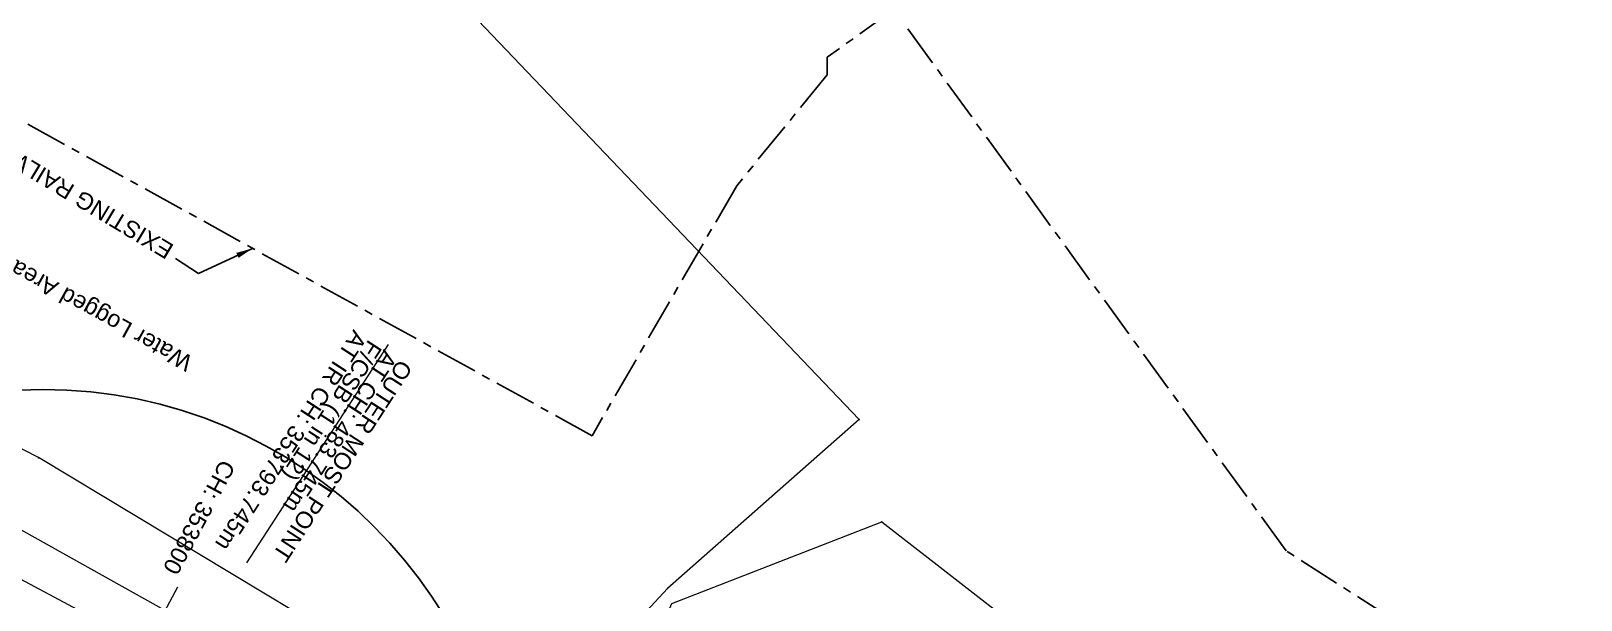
# Model space of a CAD drawing. Header units: metres. Extents: x 593168 to 611286, y 3401475 to 3412398.
# Drawn here: x 599424.8 to 599656.3, y 3408604.9 to 3408689.9 of the extents above; entities that cross this region are included whole.
import ezdxf
from ezdxf.enums import TextEntityAlignment as Align

# ---------------------------------------------------------------- set-up
doc = ezdxf.new("R2010")
doc.units = ezdxf.units.M
doc.header["$MEASUREMENT"] = 0
doc.linetypes.add('CENTER', pattern=[2, 1.25, -0.25, 0.25, -0.25])
for name, color, linetype, lineweight in [("DORAHA STN. SRJ's", 251, 'Continuous', 0), ('Existing IR Chainage', 7, 'Continuous', 0), ('Existing IR Track', 143, 'Continuous', 0), ('Water Logged Area', 5, 'Continuous', 0)]:
    doc.layers.add(name, color=color, linetype=linetype, lineweight=lineweight)
doc.layers.add('Existing Railway Boundary', color=7, linetype='CENTER')
doc.styles.get("Standard").update_dxf_attribs({"font": 'arial_0.ttf'})
doc.styles.add('Style-Arial', font='arial_0.ttf')
doc.dimstyles.new('ISO-25', dxfattribs={"dimtxt": 2.5, "dimasz": 2.5, "dimexe": 1.25, "dimexo": 0.625, "dimtad": 1, "dimtxsty": 'Standard', "dimcen": 2.5, "dimadec": 0, "dimazin": 0, "dimtfac": 1, "dimtmove": 0, "dimatfit": 3, "dimfxl": 1, "dimarcsym": 0})

msp = doc.modelspace()

# ---------------------------------------------------------------- linework, layer by layer
at = {"color": 3}
msp.add_circle((599426.5342, 3408566.3288), 70, dxfattribs=at)
at = {"layer": "DORAHA STN. SRJ's", "lineweight": 13, "flags": 128}
msp.add_lwpolyline([(599478.1216, 3408643.0205), (599456.9502, 3408610.4137)], dxfattribs=at)
at = {"layer": 'Existing IR Chainage', "color": 7, "linetype": 'Continuous', "lineweight": 13, "flags": 128}
msp.add_lwpolyline([(599446.6472, 3408606.7814), (599441.9299, 3408597.964)], dxfattribs=at)
at = {"layer": 'Existing IR Track', "flags": 128}
for points in [[(599656.9633, 3408477.1015), (599639.5278, 3408487.5411), (599621.5529, 3408498.2775), (599604.1675, 3408508.6946), (599586.1057, 3408519.5198), (599568.3773, 3408530.1666), (599552.0719, 3408539.9833), (599546.0093, 3408543.5945), (599533.1528, 3408551.336), (599524.5219, 3408556.5784), (599504.4404, 3408568.6848), (599502.2009, 3408570.0191), (599498.7578, 3408572.0834), (599488.677, 3408577.9954), (599473.5497, 3408586.8669), (599459.7562, 3408594.7344), (599446.396, 3408602.4029), (599433.7316, 3408609.4826), (599421.2026, 3408616.5346)], [(599657.8892, 3408470.9373), (599636.9148, 3408483.4769), (599618.7707, 3408494.3239), (599601.5212, 3408504.632), (599583.8092, 3408515.2386), (599570.1115, 3408523.4322), (599567.1023, 3408525.26), (599564.942, 3408526.541), (599549.4772, 3408535.8165), (599536.1728, 3408543.7746), (599522.0191, 3408552.1205), (599501.8965, 3408564.057), (599485.7512, 3408573.3783), (599470.8212, 3408581.997), (599456.663, 3408589.8676), (599447.44, 3408594.9946), (599443.4762, 3408597.1367), (599430.3481, 3408604.1604), (599418.1278, 3408610.6984)]]:
    msp.add_lwpolyline(points, dxfattribs=at)
at = {"layer": 'Existing Railway Boundary', "ltscale": 5}
msp.add_lwpolyline([(600068.3432, 3408361.2078), (600130.6112, 3408459.8878), (599836.1292, 3408634.1143), (599768.1577, 3408518.5779), (599661.815, 3408580.4349), (599612.2027, 3408612.2329), (599553.6452, 3408693.0476), (599543.655, 3408685.9527), (599543.655, 3408683.2921), (599530.154, 3408666.7376), (599508.5547, 3408629.4251), (598272.8019, 3409311.3517), (598226.2603, 3409339.3887), (598151.2488, 3409384.2728), (597917.699, 3409525.8316), (597735.9935, 3409630.0193)], dxfattribs=at)
at = {"layer": 'Water Logged Area'}
msp.add_polyline3d([(599430.3712, 3408770.0865, 258.5253), (599464.1221, 3408720.2058, 258.8792), (599548.4349, 3408631.8612, 258.4804), (599519.823, 3408606.6294, 257.3197), (599497.8158, 3408582.8559, 258.4134), (599425.888, 3408626.166, 257.6396), (599365.8019, 3408656.9002, 259.1812), (599333.0771, 3408686.1248, 260.2049), (599343.2697, 3408699.6878, 258.2714), (599373.7795, 3408683.2255, 258.2204)], close=True, dxfattribs=at)
msp.add_polyline3d([(599603.6667, 3408527.4479, 256.6539), (599507.8505, 3408575.5201, 257.9755), (599520.461, 3408604.3637, 257.0678), (599551.8349, 3408616.5466, 258.4284), (599588.2706, 3408588.2605, 258.1355), (599620.6015, 3408554.9479, 256.5389), (599650.2512, 3408531.748, 258.7023), (599742.9391, 3408486.7, 255.9491), (599738.2159, 3408454.3055, 256.7299), (599671.1601, 3408486.355, 256.415), (599603.6667, 3408527.4479, 256.6539)], dxfattribs=at)
for p in [(599548.435, 3408631.861, 258.48), (599425.88, 3408626.131, 257.643), (599551.835, 3408616.547, 258.428), (599519.823, 3408606.629, 257.32)]:
    msp.add_point(p, dxfattribs=at)

# ---------------------------------------------------------------- texts
at = {"layer": "DORAHA STN. SRJ's", "lineweight": 13, "insert": (599477.3883, 3408642.5031), "char_height": 2.5, "width": 38.520731, "attachment_point": 4, "rotation": 237.004561, "line_spacing_factor": 0.648, "style": 'Style-Arial'}
msp.add_mtext('OUTER MOST POINT AT CH: 483.745m F/CSB (1 in 12)\\PAT IR CH: 353793.745m', dxfattribs=at)
at = {"layer": 'Existing IR Chainage', "color": 7, "lineweight": 0, "insert": (599445.468, 3408609.0249), "char_height": 2.5, "attachment_point": 6, "rotation": 241.852771, "line_spacing_factor": 0.60036, "style": 'Style-Arial'}
msp.add_mtext('CH: 353800', dxfattribs=at)
at = {"layer": 'Existing Railway Boundary', "linetype": 'Continuous', "ltscale": 5}
msp.add_text('EXISTING RAILWAY BOUNDARY', height=2.5, rotation=149, dxfattribs=at).set_placement((599400.1964, 3408685.4852, 613.7163), align=Align.RIGHT)
at = {"layer": 'Water Logged Area'}
msp.add_text('Water Logged Area', height=2.5, rotation=151.044359, dxfattribs=at).set_placement((599449.1217, 3408641.1003))

# ---------------------------------------------------------------- leaders
at = {"layer": 'Existing Railway Boundary', "linetype": 'Continuous', "ltscale": 5}
msp.add_leader([(599457.8674, 3408657.3959), (599449.7574, 3408653.6516), (599446.3636, 3408655.8754)], dimstyle='ISO-25', override={"dimtxt": 3, "dimasz": 2.5, "dimgap": 0.625, "dimtad": 0, "dimdec": 3, "dimzin": 2, "dimtdec": 3}, dxfattribs=at)

doc.saveas('drawing.dxf')
